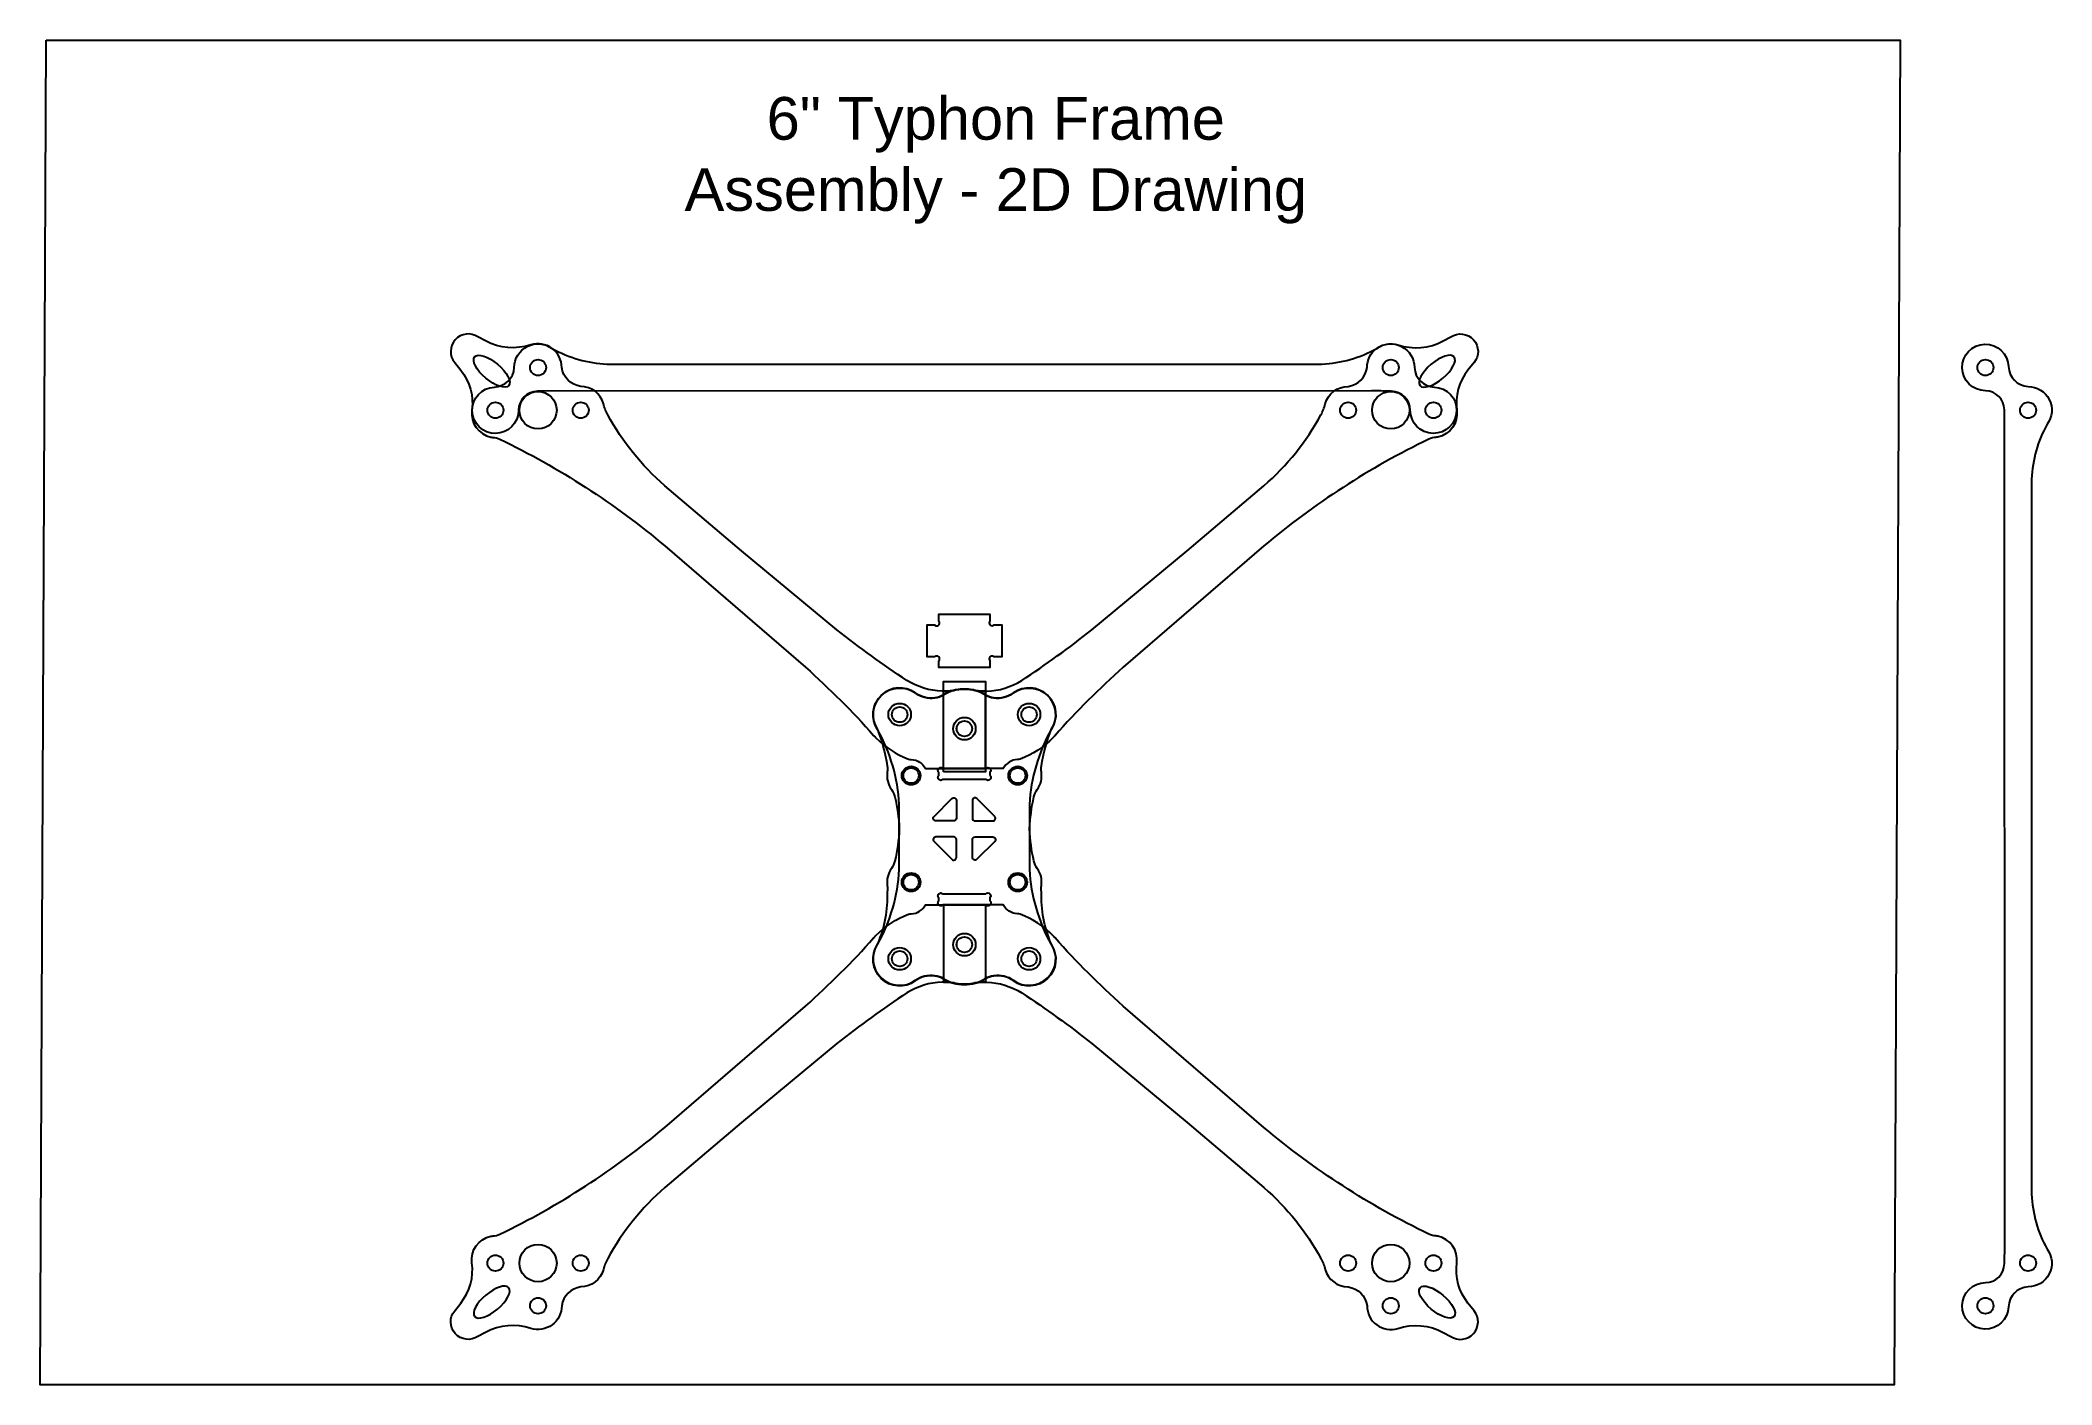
# Model space of a CAD drawing. Header units: inches. Extents: x -154 to 223, y -173 to 79.
import ezdxf

# ---------------------------------------------------------------- set-up
doc = ezdxf.new("R2010")
doc.units = ezdxf.units.IN
doc.header["$MEASUREMENT"] = 0
for name, color, linetype in [('6 Inch Brace', 130, 'Continuous'), ('6 Inch Hyper Frame', 10, 'Continuous'), ('6 Inch Skinny Arm', 50, 'Continuous'), ('Arm Cut Out', 20, 'Continuous'), ('Arm Lock 2', 50, 'Continuous'), ('Bottom Plate 2', 170, 'Continuous'), ('Mid Plate v3', 210, 'Continuous')]:
    doc.layers.add(name, color=color, linetype=linetype)
doc.styles.get("Standard").update_dxf_attribs({"font": 'arial.ttf'})

msp = doc.modelspace()

# ---------------------------------------------------------------- linework, layer by layer
at = {"layer": '6 Inch Brace'}
for points in [[(-58.05, 20.89, 0.117386), (-47.76, 17.97), (86.33, 17.97, 0.117384), (96.62, 20.89, -0.614665), (103.7, 17.31, 0.387838), (107.43, 13.65, -2.3482), (102.91, 9.31, 0.409212), (99.35, 12.86, -0.016658), (99.11, 12.86, 0.001697), (95.64, 12.97), (-60.54, 12.86, -0.013211), (-60.78, 12.86, 0.409093), (-64.34, 9.31, -2.351672), (-68.86, 13.65, 0.385828), (-65.13, 17.31, -0.614684), (-58.05, 20.89, -0.999973)], [(222.37, 6.67, 0.117386), (219.45, -3.62), (219.45, -137.71, 0.117384), (222.37, -148, -0.614665), (218.78, -155.08, 0.387838), (215.13, -158.81, -2.3482), (210.78, -154.29, 0.409212), (214.34, -150.73, -0.016658), (214.34, -150.49, 0.001697), (214.45, -147.02), (214.34, 9.16, -0.013211), (214.34, 9.4, 0.409093), (210.78, 12.96, -2.351672), (215.13, 17.48, 0.385828), (218.78, 13.75, -0.614684), (222.37, 6.67, -0.999973)]]:
    msp.add_lwpolyline(points, format="xyb", close=True, dxfattribs=at)
for centre in [(-60.68, 17.31), (99.26, 17.31), (210.78, 17.31), (-68.68, 9.31), (107.26, 9.31), (218.78, 9.31), (218.78, -150.63), (210.78, -158.63)]:
    msp.add_circle(centre, 1.5, dxfattribs=at)
at = {"layer": '6 Inch Hyper Frame'}
msp.add_lwpolyline([(-152.92, 78.68), (194.8, 78.68), (193.68, -173.44), (-154.04, -173.44)], close=True, dxfattribs=at)
at = {"layer": '6 Inch Skinny Arm'}
for points in [[(-48.4, 10.49, 0.337433), (-52.68, 13.76, -0.330104), (-56.24, 17.31, 0.50611), (-62.01, 21.56, -0.20004), (-70.54, 22.29), (-71.94, 23.06, 0.858838), (-76.31, 18.23, -1), (-76.31, 18.23), (-75.16, 16.8, -0.204372), (-73.07, 9.24, 0.396827), (-69.51, 4.28, 0.020282), (-69.15, 4.22, -0.067683), (-67.85, 3.89, -0.062509), (-36.87, -16.15), (-10.51, -38.9, -0.029139), (2.27, -51.66, 0.024797), (2.68, -52.12, 0.105253), (8.81, -56.11, 0.089539), (9.33, -56.21, -0.282166), (11.98, -57.89), (19.28, -57.89), (19.29, -57.89), (23.23, -57.89), (23.23, -43.4, -0.037289), (21.44, -43.28, 0.022602), (20.81, -43.12, 0.047022), (19.29, -42.98, 0.047022), (17.76, -43.12), (17.76, -43.12, 0.022602), (17.13, -43.28, -0.042186), (15.1, -43.39, -0.129582), (8.52, -41.37, -0.021302), (-4.61, -31.89), (-22.51, -17.09), (-36.89, -4.85, -0.090328), (-47.6, 8.46, -0.063942), (-48.4, 10.49, -0.97851)], [(86.97, 10.49, -0.337433), (91.26, 13.76, 0.330104), (94.81, 17.31, -0.50611), (100.58, 21.56, 0.20004), (109.11, 22.29), (110.51, 23.06, -0.858838), (114.88, 18.23, 1), (114.88, 18.23), (113.73, 16.8, 0.204372), (111.64, 9.24, -0.396827), (108.08, 4.28, -0.020282), (107.72, 4.22, 0.067683), (106.42, 3.89, 0.062509), (75.44, -16.15), (49.08, -38.9, 0.029139), (36.3, -51.66, -0.024797), (35.89, -52.12, -0.105253), (29.76, -56.11, -0.089539), (29.24, -56.21, 0.282166), (26.59, -57.89), (19.29, -57.89), (19.28, -57.89), (15.34, -57.89), (15.34, -43.4, 0.037289), (17.13, -43.28, -0.022602), (17.76, -43.12, -0.047022), (19.29, -42.98, -0.047022), (20.81, -43.12), (20.81, -43.12, -0.022602), (21.44, -43.28, 0.042186), (23.47, -43.39, 0.129582), (30.05, -41.37, 0.021302), (43.18, -31.89), (61.08, -17.09), (75.47, -4.85, 0.090328), (86.17, 8.46, 0.063942), (86.97, 10.49, 0.97851)], [(-48.4, -151.81, -0.337433), (-52.68, -155.08, 0.330104), (-56.24, -158.63, -0.50611), (-62.01, -162.88, 0.20004), (-70.54, -163.61), (-71.94, -164.38, -0.858838), (-76.31, -159.55, 1), (-76.31, -159.55), (-75.16, -158.12, 0.204372), (-73.07, -150.56, -0.396827), (-69.51, -145.6, -0.020282), (-69.15, -145.54, 0.067683), (-67.85, -145.21, 0.062509), (-36.87, -125.17), (-10.51, -102.42, 0.029139), (2.27, -89.66, -0.024797), (2.68, -89.2, -0.105253), (8.81, -85.21, -0.089539), (9.33, -85.11, 0.282166), (11.98, -83.43), (19.28, -83.43), (19.29, -83.43), (23.23, -83.43), (23.23, -97.92, 0.037289), (21.44, -98.04, -0.022602), (20.81, -98.2, -0.047022), (19.29, -98.34, -0.047022), (17.76, -98.2), (17.76, -98.2, -0.022602), (17.13, -98.04, 0.042186), (15.1, -97.93, 0.129582), (8.52, -99.95, 0.021302), (-4.61, -109.43), (-22.51, -124.23), (-36.89, -136.47, 0.090328), (-47.6, -149.78, 0.063942), (-48.4, -151.81, 0.97851)], [(86.97, -151.81, 0.337433), (91.26, -155.08, -0.330104), (94.81, -158.63, 0.50611), (100.58, -162.88, -0.20004), (109.11, -163.61), (110.51, -164.38, 0.858838), (114.88, -159.55, -1), (114.88, -159.55), (113.73, -158.12, -0.204372), (111.64, -150.56, 0.396827), (108.08, -145.6, 0.020282), (107.72, -145.54, -0.067683), (106.42, -145.21, -0.062509), (75.44, -125.17), (49.08, -102.42, -0.029139), (36.3, -89.66, 0.024797), (35.89, -89.2, 0.105253), (29.76, -85.21, 0.089539), (29.24, -85.11, -0.282166), (26.59, -83.43), (19.29, -83.43), (19.28, -83.43), (15.34, -83.43), (15.34, -97.92, -0.037289), (17.13, -98.04, 0.022602), (17.76, -98.2, 0.047022), (19.29, -98.34, 0.047022), (20.81, -98.2), (20.81, -98.2, 0.022602), (21.44, -98.04, -0.042186), (23.47, -97.93, -0.129582), (30.05, -99.95, -0.021302), (43.18, -109.43), (61.08, -124.23), (75.47, -136.47, -0.090328), (86.17, -149.78, -0.063942), (86.97, -151.81, -0.97851)]]:
    msp.add_lwpolyline(points, format="xyb", close=True, dxfattribs=at)
for centre, radius in [((-60.68, 17.31), 1.5), ((99.26, 17.31), 1.5), ((-60.68, 9.31), 3.5), ((99.26, 9.31), 3.5), ((-68.68, 9.31), 1.5), ((-52.68, 9.31), 1.5), ((91.26, 9.31), 1.5), ((107.26, 9.31), 1.5), ((-60.68, -150.63), 3.5), ((99.26, -150.63), 3.5), ((-68.68, -150.63), 1.5), ((-52.68, -150.63), 1.5), ((91.26, -150.63), 1.5), ((107.26, -150.63), 1.5), ((-60.68, -158.63), 1.5), ((99.26, -158.63), 1.5)]:
    msp.add_circle(centre, radius, dxfattribs=at)
at = {"layer": '6 Inch Skinny Arm', "linetype": 'ByBlock'}
for centre in [(7.15, -47.77), (19.28, -50.41), (19.29, -50.41), (31.42, -47.77), (19.28, -90.91), (7.15, -93.55), (31.42, -93.55)]:
    msp.add_circle(centre, 1.45, dxfattribs=at)
at = {"layer": '6 Inch Skinny Arm'}
for centre, major_axis in [((-69.37, 16.62), (-3.2, 2.69)), ((107.94, -157.94), (3.2, -2.69))]:
    msp.add_ellipse(centre, major_axis=major_axis, ratio=0.407873, dxfattribs=at)
at = {"layer": '6 Inch Skinny Arm', "extrusion": (0, 0, -1)}
for centre, major_axis in [((107.94, 16.62), (3.2, 2.69)), ((-69.37, -157.94), (-3.2, -2.69))]:
    msp.add_ellipse(centre, major_axis=major_axis, ratio=0.407873, dxfattribs=at)
at = {"layer": 'Arm Cut Out'}
msp.add_lwpolyline([(15.34, -58.5), (15.34, -41.58), (23.23, -41.58), (23.23, -58.5)], close=True, dxfattribs=at)
at = {"layer": 'Arm Lock 2'}
msp.add_lwpolyline([(26.29, -33.46), (26.29, -36.96), (24.85, -36.96, 1), (24.09, -37.71), (24.09, -38.96), (14.48, -38.96), (14.48, -37.71, 1), (13.72, -36.96), (12.29, -36.96), (12.29, -33.46), (12.29, -30.96), (13.72, -30.96, 1), (14.48, -30.2), (14.48, -28.96), (24.09, -28.96), (24.09, -30.2, 1), (24.85, -30.96), (26.29, -30.96)], format="xyb", close=True, dxfattribs=at)
at = {"layer": 'Bottom Plate 2'}
for points in [[(35.57, -90.76, -0.108908), (33.75, -81.03, -0.074837), (33.74, -79.84, 0.19118), (32.96, -76.62, -0.096925), (32.33, -75.21, -0.045067), (31.5, -69.27, -0.000939), (31.5, -69.15, -0.044089), (32.33, -63.21, -0.096925), (32.96, -61.8, 0.19118), (33.74, -58.58, -0.074837), (33.75, -57.39, -0.058742), (35.63, -50.47, 0.828592), (28.49, -43.72, -0.189627), (24.82, -44.65, -0.109703), (23.19, -44.07, 0.144418), (19.29, -42.98, 0.144418), (15.38, -44.07, -0.109703), (13.75, -44.65, -0.189991), (10.08, -43.72, 0.828592), (2.94, -50.47, -0.058742), (4.82, -57.39, -0.074837), (4.83, -58.58, 0.19118), (5.61, -61.8, -0.096925), (6.24, -63.21, -0.044089), (7.07, -69.15, -0.000939), (7.07, -69.27, -0.045067), (6.24, -75.21, -0.096925), (5.61, -76.62, 0.19118), (4.83, -79.84, -0.074837), (4.82, -81.03, -0.108908), (3, -90.76, 0.837533), (10.08, -97.6, -0.199003), (13.75, -96.67, -0.109703), (15.38, -97.25, 0.144418), (19.29, -98.34, 0.144418), (23.19, -97.25, -0.109703), (24.82, -96.67, -0.197199), (28.49, -97.6, 0.837533)], [(24.09, -59.19), (24.09, -59.19, -1), (23.33, -59.94), (15.24, -59.94, -1), (14.48, -59.19), (14.48, -58.61, -1), (15.24, -57.85), (23.33, -57.85, -1), (24.09, -58.61)], [(24.09, -82.72), (24.09, -82.72, -1), (23.33, -83.47), (15.24, -83.47, -1), (14.48, -82.72), (14.48, -82.13, -1), (15.24, -81.38), (23.33, -81.38, -1), (24.09, -82.13)]]:
    msp.add_lwpolyline(points, format="xyb", close=True, dxfattribs=at)
for centre in [(7.15, -47.77), (19.29, -50.41), (31.42, -47.77), (19.29, -90.91), (7.15, -93.55), (31.42, -93.55)]:
    msp.add_circle(centre, 2.11, dxfattribs=at)
at = {"layer": 'Bottom Plate 2', "linetype": 'ByBlock'}
for centre in [(7.15, -47.77), (19.29, -50.41), (31.42, -47.77), (19.29, -90.91), (19.29, -90.91), (7.15, -93.55), (31.42, -93.55)]:
    msp.add_circle(centre, 1.45, dxfattribs=at)
at = {"layer": 'Bottom Plate 2', "linetype": 'Continuous'}
for centre in [(9.29, -59.21), (29.29, -59.21), (9.29, -79.21), (29.29, -79.21)]:
    msp.add_circle(centre, 1.75, dxfattribs=at)
at = {"layer": 'Mid Plate v3'}
for points in [[(31.5, -69.21), (31.5, -76.82, 0.115614), (35.57, -90.89, -0.837533), (28.49, -97.72, 0.197199), (24.82, -96.79, 0.109703), (23.19, -97.37, -0.144418), (19.29, -98.47, -0.144418), (15.38, -97.37, 0.109703), (13.75, -96.79, 0.199003), (10.08, -97.72, -0.837533), (3, -90.89, 0.115614), (7.07, -76.82), (7.07, -69.27), (7.07, -64.62, 0.115614), (3, -50.56, -0.837533), (10.08, -43.72, 0.189991), (13.75, -44.65, 0.109703), (15.38, -44.07, -0.144418), (19.29, -42.98, -0.144418), (23.19, -44.07, 0.109703), (24.82, -44.65, 0.189627), (28.49, -43.72, -0.837533), (35.57, -50.56, 0.115614), (31.5, -64.62), (31.5, -69.27)], [(24.09, -59.19), (24.09, -59.19, -1), (23.33, -59.94), (15.24, -59.94, -1), (14.48, -59.19), (14.48, -58.61, -1), (15.24, -57.85), (23.33, -57.85, -1), (24.09, -58.61)], [(13.59, -66.86), (16.93, -63.51, -0.668179), (17.79, -63.87), (17.79, -67.21, -0.414214), (17.29, -67.71), (13.94, -67.71, -0.668179)], [(24.98, -66.86), (21.64, -63.51, 0.668179), (20.79, -63.87), (20.79, -67.21, 0.414214), (21.29, -67.71), (24.63, -67.71, 0.668179)], [(13.59, -71.56), (16.93, -74.91, 0.668179), (17.79, -74.55), (17.79, -71.21, 0.414214), (17.29, -70.71), (13.94, -70.71, 0.668179)], [(24.98, -71.56), (21.64, -74.91, -0.668179), (20.79, -74.55), (20.79, -71.21, -0.414214), (21.29, -70.71), (24.63, -70.71, -0.668179)], [(24.09, -82.72), (24.09, -82.72, -1), (23.33, -83.47), (15.24, -83.47, -1), (14.48, -82.72), (14.48, -82.13, -1), (15.24, -81.38), (23.33, -81.38, -1), (24.09, -82.13)]]:
    msp.add_lwpolyline(points, format="xyb", close=True, dxfattribs=at)
at = {"layer": 'Mid Plate v3', "linetype": 'ByBlock'}
for centre in [(7.15, -47.77), (31.42, -47.77), (31.42, -47.77), (9.29, -59.21), (29.29, -59.21), (9.29, -79.21), (29.29, -79.21), (7.15, -93.55), (31.42, -93.55)]:
    msp.add_circle(centre, 1.45, dxfattribs=at)
at = {"layer": 'Mid Plate v3'}
for centre in [(19.29, -50.41), (19.29, -90.91)]:
    msp.add_circle(centre, 2.11, dxfattribs=at)

# ---------------------------------------------------------------- texts
at = {"layer": '6 Inch Hyper Frame', "insert": (-35.13, 68.03), "char_height": 8, "attachment_point": 1}
msp.add_mtext_dynamic_manual_height_columns('\\pxqc;6" Typhon Frame Assembly - 2D Drawing', width=120.6159, gutter_width=1, heights=[25.28], dxfattribs=at)

doc.saveas('drawing.dxf')
